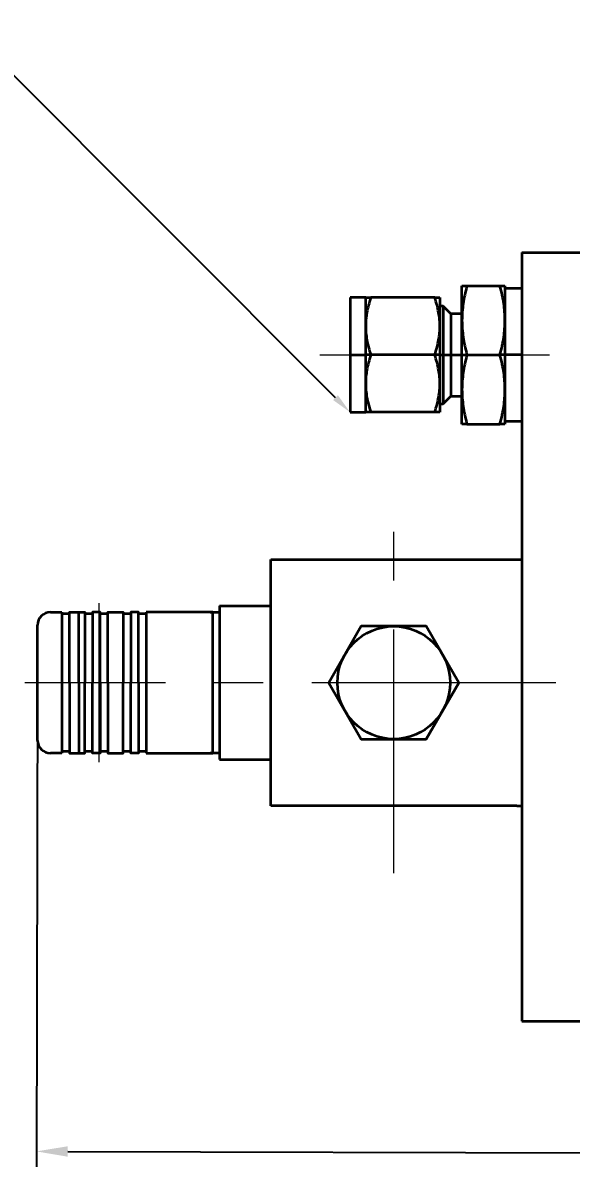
# Model space of a CAD drawing. Header units: millimetres. Extents: x 747 to 1827, y 470 to 2062.
# Drawn here: x 884.3 to 955.6, y 838.2 to 987.6 of the extents above; entities that cross this region are included whole.
import ezdxf
from ezdxf import colors
from ezdxf.entities.mleader import LeaderData, LeaderLine
from ezdxf.math import Vec2, Vec3

# ---------------------------------------------------------------- set-up
doc = ezdxf.new("R2010")
doc.units = ezdxf.units.MM
doc.header["$PDSIZE"] = -1
doc.linetypes.add('CENTER', pattern=[10.16, 6.35, -1.27, 1.27, -1.27])
doc.linetypes.add('CENTERX2', pattern=[20.32, 12.7, -2.54, 2.54, -2.54])
doc.layers.get('0').update_dxf_attribs({"lineweight": 35})
doc.layers.get('Defpoints').update_dxf_attribs({"lineweight": 35})
for name, color, linetype, lineweight in [('CENTER', 1, 'CENTER', 18), ('中心线层', 1, 'CENTERX2', 25), ('标注层', 4, 'Continuous', 18)]:
    doc.layers.add(name, color=color, linetype=linetype, lineweight=lineweight)
doc.dimstyles.new('ISO-25', dxfattribs={"dimtxt": 2.5, "dimasz": 2.5, "dimexe": 1.25, "dimexo": 0.625, "dimtad": 1, "dimtxsty": 'Standard', "dimcen": 2.5, "dimadec": 0, "dimazin": 0, "dimtfac": 1, "dimtmove": 0, "dimatfit": 3, "dimfxl": 1, "dimarcsym": 0})

# ---------------------------------------------------------------- blocks, each defined once
blk = doc.blocks.new('*D139')
at = {"layer": 'Defpoints', "color": 0, "lineweight": 35, "transparency": 16777216}
for p in [(886.17, 901.71), (1097.94, 901.15), (1097.78, 840.16)]:
    blk.add_point(p, dxfattribs=at)
at = {"layer": '标注层', "color": 0, "lineweight": -2, "transparency": 16777216}
for p, q in [((886.17, 901.71), (886.01, 838.71)), ((1097.94, 901.15), (1097.78, 838.16)), ((890.09, 840.7), (1093.7, 840.17))]:
    blk.add_line(p, q, dxfattribs=at)
at = {"layer": '标注层', "color": 0, "lineweight": 35, "transparency": 16777216}
for points in [[(890.09, 841.38), (890.09, 840.02), (886.01, 840.71)], [(1093.71, 840.85), (1093.7, 839.49), (1097.78, 840.16)]]:
    blk.add_solid(points, dxfattribs=at)
at = {"layer": '标注层', "color": 0, "lineweight": 18, "transparency": 16777216, "insert": (991.91, 843.71), "char_height": 3.5, "attachment_point": 5, "rotation": 359.8501}
blk.add_mtext('318', dxfattribs=at)

msp = doc.modelspace()

# ---------------------------------------------------------------- linework, layer by layer
at = {"color": 7, "linetype": 'Continuous', "lineweight": 35}
for p, q in [((949.202, 957.697), (949.202, 857.647)), ((949.202, 957.697), (959.425, 957.697)), ((941.409, 948.858), (941.409, 953.358)), ((942.058, 953.358), (946.35, 953.358)), ((947, 953.358), (947, 948.858)), ((928.872, 951.812), (926.839, 951.812)), ((926.839, 951.812), (926.839, 944.357)), ((928.872, 948.085), (928.872, 951.812)), ((937.863, 951.812), (929.538, 951.812)), ((938.529, 951.812), (938.529, 948.085)), ((949.202, 952.998), (947, 952.998)), ((949.202, 952.998), (949.202, 944.357)), ((938.96, 950.711), (938.529, 950.711)), ((939.969, 949.702), (938.96, 950.711)), ((938.96, 950.711), (938.96, 944.357)), ((941.409, 949.702), (939.969, 949.702)), ((939.969, 949.702), (939.969, 944.357)), ((941.409, 944.357), (941.409, 948.858)), ((947, 948.858), (947, 944.357)), ((928.872, 944.357), (928.872, 948.085)), ((938.529, 948.085), (938.529, 944.357)), ((926.839, 944.357), (928.872, 944.357)), ((926.839, 944.357), (926.839, 936.903)), ((929.538, 944.357), (928.872, 944.357)), ((928.872, 940.63), (928.872, 944.357)), ((937.863, 944.357), (929.538, 944.357)), ((938.529, 944.357), (937.863, 944.357)), ((938.529, 944.357), (938.529, 940.63)), ((938.529, 944.357), (938.96, 944.357)), ((938.96, 944.357), (938.96, 938.004)), ((938.96, 944.357), (939.969, 944.357)), ((939.969, 944.357), (939.969, 939.013)), ((939.969, 944.357), (941.409, 944.357)), ((941.409, 944.357), (942.058, 944.357)), ((941.409, 939.857), (941.409, 944.357)), ((942.058, 944.357), (946.35, 944.357)), ((947, 944.357), (946.35, 944.357)), ((947, 944.357), (947, 939.857)), ((949.202, 944.357), (947, 944.357)), ((949.202, 944.357), (949.202, 935.717)), ((949.202, 944.357), (949.202, 944.357)), ((928.872, 936.903), (928.872, 940.63)), ((938.529, 940.63), (938.529, 936.903)), ((941.409, 935.357), (941.409, 939.857)), ((947, 939.857), (947, 935.357)), ((938.96, 938.004), (939.969, 939.013)), ((939.969, 939.013), (941.409, 939.013)), ((926.839, 936.903), (928.872, 936.903)), ((937.863, 936.903), (929.538, 936.903)), ((938.529, 938.004), (938.96, 938.004)), ((942.058, 935.357), (946.35, 935.357)), ((947, 935.717), (949.202, 935.717)), ((949.202, 857.647), (1049.252, 857.647))]:
    msp.add_line(p, q, dxfattribs=at)
for p, q in [((916.519, 917.715), (948.535, 917.715)), ((916.519, 901.707), (916.519, 917.715)), ((948.535, 917.715), (949.202, 917.715)), ((949.202, 917.715), (949.202, 885.699)), ((909.849, 911.712), (909.849, 891.702)), ((909.849, 911.712), (909.849, 891.702)), ((909.849, 911.712), (916.519, 911.712)), ((887.838, 910.878), (889.305, 910.878)), ((889.305, 910.878), (889.305, 901.707)), ((890.306, 910.645), (889.305, 910.645)), ((891.541, 901.707), (891.541, 910.845)), ((893.307, 910.645), (892.307, 910.645)), ((895.308, 910.645), (894.308, 910.645)), ((898.31, 910.645), (897.309, 910.645)), ((900.311, 910.645), (899.31, 910.645)), ((900.311, 910.878), (900.311, 901.707)), ((908.982, 910.878), (900.311, 910.878)), ((908.649, 910.878), (909.849, 910.878)), ((908.982, 892.536), (908.982, 910.878)), ((908.982, 892.536), (908.982, 910.878)), ((909.849, 910.878), (909.849, 892.536)), ((886.171, 894.203), (886.171, 909.211)), ((889.305, 901.707), (889.305, 892.536)), ((891.541, 901.707), (891.541, 892.569)), ((900.311, 901.707), (900.311, 892.536)), ((916.519, 885.699), (916.519, 901.707)), ((889.305, 892.536), (887.838, 892.536)), ((890.306, 892.769), (889.305, 892.769)), ((893.307, 892.769), (892.307, 892.769)), ((895.308, 892.769), (894.308, 892.769)), ((898.31, 892.769), (897.309, 892.769)), ((900.311, 892.769), (899.31, 892.769)), ((900.311, 892.536), (908.982, 892.536)), ((909.849, 892.536), (908.649, 892.536)), ((909.849, 891.702), (916.519, 891.702)), ((948.535, 885.699), (916.519, 885.699)), ((948.535, 885.699), (949.202, 885.699))]:
    msp.add_line(p, q)
for points in [[(890.306, 901.707), (890.306, 910.878), (892.307, 910.878), (892.307, 901.707)], [(894.308, 901.707), (894.308, 910.878), (893.307, 910.878), (893.307, 901.707)], [(895.308, 901.707), (895.308, 910.878), (897.309, 910.878), (897.309, 901.707)], [(899.31, 901.707), (899.31, 910.878), (898.31, 910.878), (898.31, 901.707)], [(890.306, 901.707), (890.306, 892.536), (892.307, 892.536), (892.307, 901.707)], [(894.308, 901.707), (894.308, 892.536), (893.307, 892.536), (893.307, 901.707)], [(895.308, 901.707), (895.308, 892.536), (897.309, 892.536), (897.309, 901.707)], [(899.31, 901.707), (899.31, 892.536), (898.31, 892.536), (898.31, 901.707)]]:
    msp.add_lwpolyline(points)
msp.add_lwpolyline([(924.055, 901.707), (928.291, 894.37), (936.763, 894.37), (940.999, 901.707), (936.763, 909.044), (928.291, 909.044)], close=True)
msp.add_circle((932.527, 901.707), 7.337)
for centre, start, end in [((887.838, 909.211), 90, 180), ((887.838, 894.203), 180, 270)]:
    msp.add_arc(centre, 1.667, start, end)
for points in [[(942.058, 953.358), (941.834, 952.523), (941.674, 951.761), (941.462, 950.289), (941.409, 949.58), (941.409, 948.858)], [(941.409, 953.358), (941.409, 953.358), (941.462, 953.358), (941.674, 953.358), (941.834, 953.358), (942.058, 953.358)], [(947, 948.858), (947, 949.58), (946.947, 950.289), (946.734, 951.761), (946.575, 952.523), (946.35, 953.358)], [(946.35, 953.358), (946.575, 953.358), (946.734, 953.358), (946.947, 953.358), (947, 953.358), (947, 953.358)], [(929.538, 951.812), (929.307, 951.121), (929.144, 950.49), (928.926, 949.27), (928.872, 948.683), (928.872, 948.085)], [(928.872, 951.812), (928.872, 951.812), (928.926, 951.812), (929.144, 951.812), (929.307, 951.812), (929.538, 951.812)], [(938.529, 948.085), (938.529, 948.683), (938.474, 949.27), (938.257, 950.49), (938.093, 951.121), (937.863, 951.812)], [(937.863, 951.812), (938.093, 951.812), (938.257, 951.812), (938.474, 951.812), (938.529, 951.812), (938.529, 951.812)], [(941.409, 948.858), (941.409, 948.135), (941.462, 947.426), (941.674, 945.954), (941.834, 945.192), (942.058, 944.357)], [(946.35, 944.357), (946.575, 945.192), (946.734, 945.954), (946.947, 947.426), (947, 948.135), (947, 948.858)], [(928.872, 948.085), (928.872, 947.486), (928.926, 946.899), (929.144, 945.679), (929.307, 945.048), (929.538, 944.357)], [(937.863, 944.357), (938.093, 945.048), (938.257, 945.679), (938.474, 946.899), (938.529, 947.486), (938.529, 948.085)], [(929.538, 944.357), (929.307, 943.666), (929.144, 943.035), (928.926, 941.816), (928.872, 941.229), (928.872, 940.63)], [(938.529, 940.63), (938.529, 941.229), (938.474, 941.816), (938.257, 943.035), (938.093, 943.666), (937.863, 944.357)], [(942.058, 944.357), (941.834, 943.523), (941.674, 942.761), (941.462, 941.289), (941.409, 940.58), (941.409, 939.857)], [(947, 939.857), (947, 940.58), (946.947, 941.289), (946.734, 942.761), (946.575, 943.523), (946.35, 944.357)], [(928.872, 940.63), (928.872, 940.032), (928.926, 939.444), (929.144, 938.225), (929.307, 937.594), (929.538, 936.903)], [(937.863, 936.903), (938.093, 937.594), (938.257, 938.225), (938.474, 939.444), (938.529, 940.032), (938.529, 940.63)], [(941.409, 939.857), (941.409, 939.135), (941.462, 938.425), (941.674, 936.953), (941.834, 936.191), (942.058, 935.357)], [(946.35, 935.357), (946.575, 936.191), (946.734, 936.953), (946.947, 938.425), (947, 939.135), (947, 939.857)], [(929.538, 936.903), (929.307, 936.903), (929.144, 936.903), (928.926, 936.903), (928.872, 936.903), (928.872, 936.903)], [(938.529, 936.903), (938.529, 936.903), (938.474, 936.903), (938.257, 936.903), (938.093, 936.903), (937.863, 936.903)], [(942.058, 935.357), (941.834, 935.357), (941.674, 935.357), (941.462, 935.357), (941.409, 935.357), (941.409, 935.357)], [(947, 935.357), (947, 935.357), (946.947, 935.357), (946.734, 935.357), (946.575, 935.357), (946.35, 935.357)]]:
    msp.add_open_spline(points, degree=3, knots=[0, 0, 0, 0, 0.5, 0.5, 1, 1, 1, 1], dxfattribs=at)
at = {"layer": 'CENTER', "ltscale": 5}
for p, q in [((932.527, 876.898), (932.527, 925.99)), ((894.175, 891.369), (894.175, 912.046))]:
    msp.add_line(p, q, dxfattribs=at)
at = {"layer": 'CENTER', "color": 1, "ltscale": 5}
msp.add_line((953.619, 901.707), (884.503, 901.707), dxfattribs=at)
at = {"layer": '中心线层', "lineweight": 18}
msp.add_line((922.922, 944.357), (952.778, 944.357), dxfattribs=at)

# ---------------------------------------------------------------- dimensions: what is measured, and where the dimension line sits
at = {"layer": '标注层', "lineweight": 18}
dim = msp.add_aligned_dim(p1=(886.171, 901.707), p2=(1097.943, 901.153), distance=-60.998, text='318', dimstyle='ISO-25', override={"dimtxt": 3.5, "dimasz": 4.08, "dimexe": 2, "dimexo": 0, "dimgap": 1.524, "dimtoh": 1, "dimzin": 0, "dimadec": 2, "dimtzin": 0}, dxfattribs=at)
dim.commit()
dim.dimension.update_dxf_attribs({"geometry": '*D139', "text_midpoint": (991.906, 843.707)})

# ---------------------------------------------------------------- leaders
ml = msp.add_multileader_mtext('Standard', dxfattribs=at)
ml.set_content('3', color=256)
ml.set_leader_properties()
ml.build(insert=Vec2(0, 0))
ml.multileader.update_dxf_attribs({"text_left_attachment_type": 6, "text_right_attachment_type": 6, "text_top_attachment_type": 10, "text_bottom_attachment_type": 10, "dogleg_length": 0.36, "arrow_head_size": 2.668})
ctx = ml.context
ctx.base_point, ctx.char_height, ctx.arrow_head_size, ctx.landing_gap_size, ctx.plane_origin = Vec3(849.725, 1003.105), 8.004, 2.668, 2.668, Vec3(926.839, 936.903)
ctx.left_attachment, ctx.right_attachment, ctx.top_attachment, ctx.bottom_attachment, ctx.text_align_type = 6, 6, 10, 10, 2
notes = []
notes.append((ctx, [(0, (1, 1, 0), (860.637, 1003.105), (-1, 0), 0.24, [(0, [(926.839, 936.903)], 0, [])])]))
ctx.mtext.insert, ctx.mtext.alignment, ctx.mtext.flow_direction = Vec3(857.729, 1012.71), 3, 5
for ctx, leaders in notes:
    for number, flags, end, landing, length, lines in leaders:
        leader = LeaderData()
        leader.index, (leader.has_last_leader_line, leader.has_dogleg_vector, leader.attachment_direction) = number, flags
        leader.last_leader_point, leader.dogleg_vector, leader.dogleg_length = Vec3(end), Vec3(landing), length
        for number, points, colour, breaks in lines:
            line = LeaderLine()
            line.index, line.vertices, line.color, line.breaks = number, Vec3.list(points), colors.encode_raw_color(colour), breaks
            leader.lines.append(line)
        ctx.leaders.append(leader)

doc.saveas('drawing.dxf')
